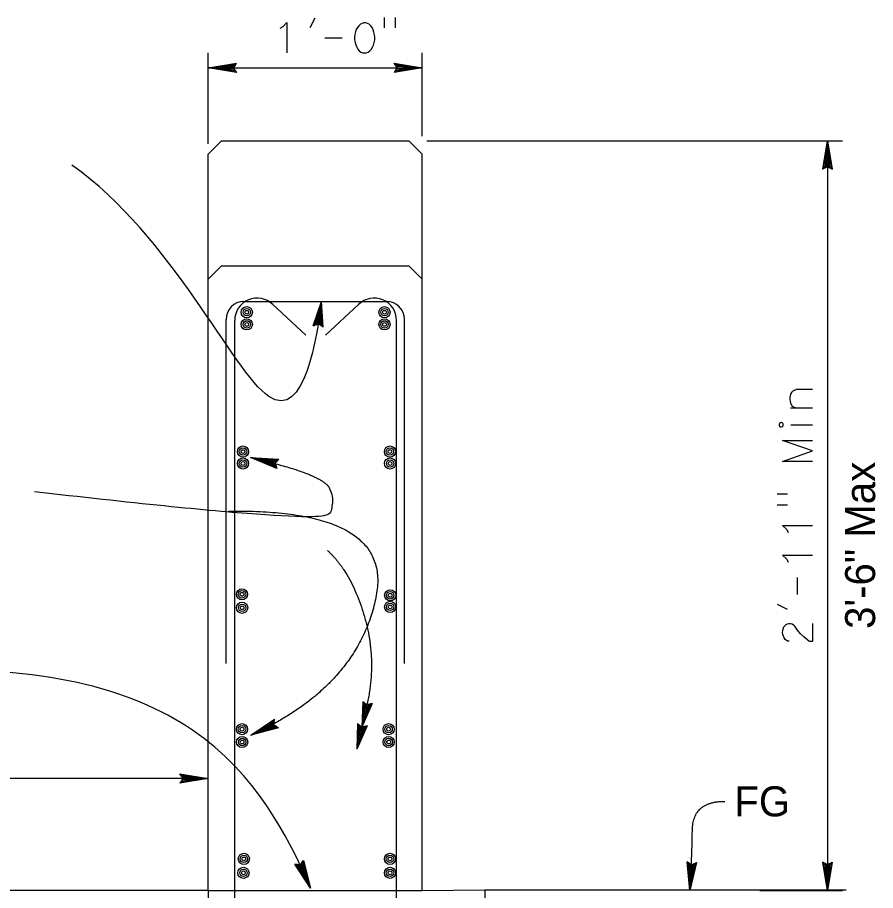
# Model space of a CAD drawing. Extents: x 0 to 2.83, y 0 to 1.83.
# Drawn here: x 1.6264 to 1.9604, y 0.8166 to 1.1564 of the extents above; entities that cross this region are included whole.
import ezdxf

# ---------------------------------------------------------------- set-up
doc = ezdxf.new("R2010")
doc.units = 0
for name, color, linetype in [('str_Concrete-A', 7, 'Continuous'), ('str_Dimensions-A', 7, 'Continuous'), ('str_Grades-A', 7, 'Continuous'), ('str_Reinforcement-A', 7, 'Continuous'), ('str_Reinforcement-K', 7, 'Continuous'), ('str_Text-A', 7, 'Continuous'), ('Working Level 1', 7, 'Continuous')]:
    doc.layers.add(name, color=color, linetype=linetype)

msp = doc.modelspace()

# ---------------------------------------------------------------- linework, layer by layer
at = {"layer": 'str_Concrete-A'}
for p, q in [((1.7006, 0.8167), (1.7006, 0.59455)), ((1.7006, 0.8167), (1.78393, 0.8167)), ((1.80824, 0.8167), (1.80824, 0.71948))]:
    msp.add_line(p, q, dxfattribs=at)
at = {"layer": 'str_Dimensions-A'}
for p, q in [((1.74024, 1.15246), (1.74218, 1.15633)), ((1.76923, 1.15237), (1.76923, 1.15642)), ((1.77347, 1.15237), (1.77347, 1.15642)), ((1.72959, 1.15274), (1.72847, 1.15219)), ((1.73121, 1.1544), (1.72959, 1.15274)), ((1.73121, 1.1544), (1.73121, 1.1427)), ((1.746, 1.1485), (1.7527, 1.1485)), ((1.7006, 1.10727), (1.7006, 1.1427)), ((1.78393, 1.11019), (1.78393, 1.1427)), ((1.7006, 1.13685), (1.71159, 1.13868)), ((1.71103, 1.13776), (1.71159, 1.13868)), ((1.77351, 1.13776), (1.77294, 1.13868)), ((1.77294, 1.13868), (1.78393, 1.13685)), ((1.7006, 1.13685), (1.71131, 1.13822)), ((1.71103, 1.13776), (1.7006, 1.13685)), ((1.71074, 1.13731), (1.7006, 1.13685)), ((1.7006, 1.13685), (1.78393, 1.13685)), ((1.71046, 1.13685), (1.7006, 1.13685)), ((1.71159, 1.13501), (1.7006, 1.13685)), ((1.7006, 1.13685), (1.71103, 1.13593)), ((1.71131, 1.13547), (1.7006, 1.13685)), ((1.7006, 1.13685), (1.71074, 1.13639)), ((1.71046, 1.13685), (1.71103, 1.13776)), ((1.71103, 1.13593), (1.71046, 1.13685)), ((1.71103, 1.13593), (1.71159, 1.13501)), ((1.78393, 1.13685), (1.77294, 1.13501)), ((1.77351, 1.13593), (1.77294, 1.13501)), ((1.77323, 1.13822), (1.78393, 1.13685)), ((1.78393, 1.13685), (1.77323, 1.13547)), ((1.78393, 1.13685), (1.77351, 1.13776)), ((1.77351, 1.13776), (1.77407, 1.13685)), ((1.77351, 1.13593), (1.78393, 1.13685)), ((1.77407, 1.13685), (1.77351, 1.13593)), ((1.78393, 1.13685), (1.77379, 1.1373)), ((1.77379, 1.13639), (1.78393, 1.13685)), ((1.77407, 1.13685), (1.78393, 1.13685)), ((1.78565, 1.10837), (1.94751, 1.10837)), ((1.93982, 1.09738), (1.94166, 1.10837)), ((1.94028, 1.09766), (1.94166, 1.10837)), ((1.94166, 1.10837), (1.94074, 1.09794)), ((1.94166, 1.10837), (1.9412, 1.09823)), ((1.94166, 1.10837), (1.94166, 0.8167)), ((1.94166, 1.09851), (1.94166, 1.10837)), ((1.94166, 1.10837), (1.94349, 1.09738)), ((1.94258, 1.09794), (1.94166, 1.10837)), ((1.94212, 1.09823), (1.94166, 1.10837)), ((1.94166, 1.10837), (1.94303, 1.09766)), ((1.94074, 1.09794), (1.93982, 1.09738)), ((1.94074, 1.09794), (1.94166, 1.09851)), ((1.94166, 1.09851), (1.94258, 1.09794)), ((1.94258, 1.09794), (1.94349, 1.09738)), ((1.74152, 1.03641), (1.74474, 1.04585)), ((1.74192, 1.03655), (1.7445, 1.04412)), ((1.74494, 1.03613), (1.7445, 1.04412)), ((1.74529, 1.03589), (1.74474, 1.04585)), ((1.74232, 1.03669), (1.74426, 1.04239)), ((1.74272, 1.03683), (1.74402, 1.04066)), ((1.74424, 1.03662), (1.74402, 1.04066)), ((1.74459, 1.03638), (1.74426, 1.04239)), ((1.74152, 1.03641), (1.74353, 1.03712)), ((1.74312, 1.03697), (1.74378, 1.03892)), ((1.74529, 1.03589), (1.74353, 1.03712)), ((1.7439, 1.03686), (1.74378, 1.03892)), ((1.93578, 1.01161), (1.92942, 1.01161)), ((1.92721, 1.00446), (1.93578, 1.00446)), ((1.92736, 0.99789), (1.93583, 0.99789)), ((1.72665, 0.98294), (1.71708, 0.9851)), ((1.72735, 0.98091), (1.71708, 0.9851)), ((1.71708, 0.9851), (1.72815, 0.98448)), ((1.7274, 0.98371), (1.71708, 0.9851)), ((1.71708, 0.9851), (1.727, 0.98193)), ((1.72718, 0.98142), (1.71708, 0.9851)), ((1.71708, 0.9851), (1.72683, 0.98243)), ((1.72703, 0.98332), (1.71708, 0.9851)), ((1.71708, 0.9851), (1.72778, 0.98409)), ((1.72665, 0.98294), (1.7274, 0.98371)), ((1.727, 0.98193), (1.72665, 0.98294)), ((1.7274, 0.98371), (1.72815, 0.98448)), ((1.727, 0.98193), (1.72735, 0.98091)), ((1.92613, 0.97087), (1.92208, 0.97087)), ((1.92613, 0.96663), (1.92208, 0.96663)), ((1.92411, 0.95875), (1.93581, 0.95875)), ((1.92411, 0.95875), (1.92577, 0.95714)), ((1.92577, 0.95714), (1.92631, 0.95602)), ((1.92411, 0.94716), (1.93581, 0.94716)), ((1.92411, 0.94716), (1.92577, 0.94554)), ((1.92577, 0.94554), (1.92631, 0.94443)), ((1.93, 0.93181), (1.93, 0.9385)), ((1.92604, 0.92605), (1.92217, 0.92798)), ((1.9359, 0.91364), (1.9359, 0.92055)), ((1.71722, 0.8771), (1.72644, 0.88327)), ((1.71722, 0.8771), (1.72637, 0.88274)), ((1.7263, 0.8822), (1.71722, 0.8771)), ((1.72623, 0.88167), (1.71722, 0.8771)), ((1.72616, 0.88114), (1.71722, 0.8771)), ((1.71722, 0.8771), (1.72661, 0.88084)), ((1.71722, 0.8771), (1.72705, 0.88054)), ((1.7275, 0.88024), (1.71722, 0.8771)), ((1.72616, 0.88114), (1.7263, 0.8822)), ((1.72705, 0.88054), (1.72616, 0.88114)), ((1.7263, 0.8822), (1.72644, 0.88327)), ((1.72705, 0.88054), (1.72794, 0.87994)), ((1.72794, 0.87994), (1.71722, 0.8771)), ((1.7006, 0.8261), (1.7006, 0.86612)), ((1.7006, 0.86027), (1.4506, 0.86027)), ((1.69018, 0.86118), (1.68961, 0.8621)), ((1.68961, 0.8621), (1.7006, 0.86027)), ((1.7006, 0.86027), (1.68961, 0.85843)), ((1.68989, 0.86164), (1.7006, 0.86027)), ((1.7006, 0.86027), (1.68989, 0.85889)), ((1.7006, 0.86027), (1.69018, 0.86118)), ((1.69018, 0.86118), (1.69074, 0.86027)), ((1.69018, 0.85935), (1.7006, 0.86027)), ((1.69074, 0.86027), (1.69018, 0.85935)), ((1.7006, 0.86027), (1.69046, 0.86073)), ((1.69046, 0.85981), (1.7006, 0.86027)), ((1.69074, 0.86027), (1.7006, 0.86027)), ((1.69018, 0.85935), (1.68961, 0.85843)), ((1.73541, 0.82676), (1.73435, 0.82692)), ((1.74036, 0.81754), (1.73435, 0.82692)), ((1.74036, 0.81754), (1.73488, 0.82684)), ((1.73541, 0.82676), (1.74036, 0.81754)), ((1.73648, 0.8266), (1.73541, 0.82676)), ((1.73595, 0.82668), (1.74036, 0.81754)), ((1.7371, 0.82748), (1.73648, 0.8266)), ((1.73648, 0.8266), (1.74036, 0.81754)), ((1.74036, 0.81754), (1.73679, 0.82704)), ((1.7371, 0.82748), (1.73772, 0.82836)), ((1.74036, 0.81754), (1.7371, 0.82748)), ((1.73741, 0.82792), (1.74036, 0.81754)), ((1.73772, 0.82836), (1.74036, 0.81754)), ((1.88786, 0.82716), (1.88699, 0.82779)), ((1.88804, 0.8167), (1.88699, 0.82779)), ((1.88804, 0.8167), (1.88743, 0.82748)), ((1.88786, 0.82716), (1.88804, 0.8167)), ((1.88874, 0.82653), (1.88786, 0.82716)), ((1.89065, 0.82753), (1.88804, 0.8167)), ((1.89017, 0.82728), (1.88804, 0.8167)), ((1.88804, 0.8167), (1.88969, 0.82703)), ((1.8883, 0.82685), (1.88804, 0.8167)), ((1.88804, 0.8167), (1.88922, 0.82678)), ((1.88874, 0.82653), (1.88804, 0.8167)), ((1.88969, 0.82703), (1.88874, 0.82653)), ((1.88969, 0.82703), (1.89065, 0.82753)), ((1.94074, 0.82713), (1.93982, 0.82769)), ((1.94166, 0.8167), (1.93982, 0.82769)), ((1.94166, 0.8167), (1.94028, 0.82741)), ((1.94074, 0.82713), (1.94166, 0.8167)), ((1.94166, 0.82656), (1.94074, 0.82713)), ((1.9412, 0.82685), (1.94166, 0.8167)), ((1.94349, 0.82769), (1.94166, 0.8167)), ((1.94303, 0.82741), (1.94166, 0.8167)), ((1.94166, 0.8167), (1.94257, 0.82713)), ((1.94257, 0.82713), (1.94166, 0.82656)), ((1.94166, 0.8167), (1.94212, 0.82685)), ((1.94166, 0.82656), (1.94166, 0.8167)), ((1.94257, 0.82713), (1.94349, 0.82769)), ((1.91535, 0.8167), (1.94751, 0.8167))]:
    msp.add_line(p, q, dxfattribs=at)
for points in [[(1.76145, 1.1426), (1.76219, 1.1427), (1.76283, 1.14297), (1.76347, 1.14343), (1.76403, 1.14399), (1.76449, 1.14481), (1.76495, 1.14564), (1.76522, 1.14666), (1.76541, 1.14767), (1.76541, 1.14868), (1.76532, 1.1497), (1.76513, 1.15071), (1.76476, 1.15163), (1.7644, 1.15246), (1.76384, 1.1532), (1.7632, 1.15375), (1.76255, 1.15412), (1.76191, 1.1543), (1.76117, 1.1543), (1.76053, 1.15412), (1.75988, 1.15375), (1.75924, 1.1532), (1.75868, 1.15255), (1.75822, 1.15172), (1.75795, 1.1508), (1.75767, 1.14979), (1.75758, 1.14878), (1.75758, 1.14767), (1.75776, 1.14666), (1.75804, 1.14574), (1.75841, 1.14481), (1.75887, 1.14408), (1.75942, 1.14343), (1.76007, 1.14297), (1.76071, 1.1427), (1.76145, 1.1426)], [(1.92933, 1.00446), (1.92887, 1.00454), (1.92841, 1.00479), (1.92804, 1.00512), (1.92767, 1.00562), (1.9274, 1.00629), (1.92721, 1.00695), (1.92712, 1.0077), (1.92712, 1.00845), (1.92721, 1.0092), (1.9274, 1.00986), (1.92776, 1.01044), (1.92804, 1.01094), (1.9285, 1.01127), (1.92896, 1.01152), (1.92942, 1.01161)], [(1.92446, 0.99789), (1.92436, 0.99826), (1.92409, 0.99853), (1.92372, 0.99872), (1.92335, 0.99862), (1.92298, 0.99844), (1.9228, 0.99807), (1.9228, 0.9977), (1.92298, 0.99734), (1.92335, 0.99715), (1.92372, 0.99706), (1.92409, 0.99724), (1.92436, 0.99752), (1.92446, 0.99789)], [(1.93581, 0.98365), (1.92411, 0.98365), (1.93581, 0.98778), (1.92411, 0.99183), (1.93581, 0.99183)], [(1.92669, 0.91364), (1.92614, 0.91373), (1.92558, 0.91401), (1.92512, 0.91437), (1.92475, 0.91493), (1.92448, 0.91557), (1.92429, 0.91631), (1.9242, 0.91705), (1.92429, 0.91778), (1.92438, 0.91852), (1.92466, 0.91926), (1.92512, 0.91981), (1.92558, 0.92018), (1.92604, 0.92045), (1.9266, 0.92055)], [(1.9266, 0.92055), (1.92724, 0.92055), (1.92788, 0.92036), (1.92844, 0.91999), (1.9289, 0.91953)], [(1.93406, 0.91401), (1.93258, 0.9152), (1.9312, 0.91658), (1.93, 0.91797), (1.9289, 0.91953)], [(1.93406, 0.91401), (1.93461, 0.91373), (1.93525, 0.91364), (1.9359, 0.91364)]]:
    msp.add_lwpolyline(points, dxfattribs=at)
for points, degree in [([(1.74474, 1.04585), (1.74297, 1.03302), (1.73352, 0.96562), (1.68673, 1.0713), (1.64752, 1.09899)], 3), ([(1.71708, 0.9851), (1.74575, 0.97863), (1.7502, 0.96729), (1.74504, 0.95892), (1.63301, 0.97179)], 2), ([(1.7085, 0.96428), (1.77315, 0.96526), (1.75852, 0.89573), (1.71722, 0.8771)], 2), ([(1.74707, 0.94896), (1.75641, 0.94034), (1.76636, 0.90631), (1.76237, 0.88884)], 2), ([(1.74036, 0.81754), (1.73589, 0.82797), (1.71409, 0.87976), (1.64879, 0.9021), (1.60482, 0.9021)], 3), ([(1.88804, 0.8167), (1.88892, 0.82907), (1.88923, 0.85133), (1.90164, 0.85133)], 2)]:
    msp.add_open_spline(points, degree=degree, dxfattribs=at)
at = {"layer": 'str_Grades-A'}
for p, q in [((1.7006, 0.8167), (1.4506, 0.8167)), ((1.80824, 0.81686), (1.94896, 0.81686))]:
    msp.add_line(p, q, dxfattribs=at)
at = {"layer": 'str_Reinforcement-A'}
for p, q in [((1.71449, 1.04585), (1.77005, 1.04585)), ((1.72574, 1.04468), (1.73858, 1.03273)), ((1.7591, 1.04468), (1.74626, 1.03273)), ((1.70754, 0.90502), (1.70754, 1.03891)), ((1.71092, 0.59455), (1.71092, 1.03854)), ((1.77392, 0.71006), (1.77392, 1.03854)), ((1.77699, 0.90502), (1.77699, 1.03891))]:
    msp.add_line(p, q, dxfattribs=at)
for centre, radius, start, end in [((1.7196, 1.03854), 0.00868, 45, 180), ((1.76524, 1.03854), 0.00868, 360, 135), ((1.71449, 1.03891), 0.00694, 90, 180), ((1.77005, 1.03891), 0.00694, 0, 90)]:
    msp.add_arc(centre, radius, start, end, dxfattribs=at)
at = {"layer": 'str_Reinforcement-K'}
for centre, radius in [((1.71562, 1.04171), 0.00217), ((1.76922, 1.04171), 0.00217), ((1.71562, 1.04171), 0.00145), ((1.71562, 1.04171), 0.000726), ((1.76922, 1.04171), 0.00145), ((1.76922, 1.04171), 0.000726), ((1.71562, 1.03696), 0.00217), ((1.71562, 1.03696), 0.00145), ((1.71562, 1.03696), 0.000726), ((1.76922, 1.03696), 0.00217), ((1.76922, 1.03696), 0.00145), ((1.76922, 1.03696), 0.000726), ((1.71414, 0.98748), 0.00217), ((1.71414, 0.98748), 0.00145), ((1.77134, 0.98748), 0.00217), ((1.77134, 0.98748), 0.00145), ((1.71414, 0.98748), 0.000726), ((1.77134, 0.98748), 0.000726), ((1.71414, 0.98283), 0.00217), ((1.71414, 0.98283), 0.00145), ((1.71414, 0.98283), 0.000726), ((1.77141, 0.98283), 0.00217), ((1.77141, 0.98283), 0.00145), ((1.77141, 0.98283), 0.000726), ((1.71375, 0.93192), 0.00217), ((1.71375, 0.93192), 0.00145), ((1.71375, 0.93192), 0.000726), ((1.77144, 0.93153), 0.00217), ((1.77144, 0.93153), 0.00145), ((1.77144, 0.93153), 0.000726), ((1.7138, 0.92667), 0.00217), ((1.7138, 0.92667), 0.00145), ((1.77143, 0.92702), 0.00217), ((1.77143, 0.92702), 0.00145), ((1.77143, 0.92702), 0.000726), ((1.7138, 0.92667), 0.000726), ((1.71377, 0.87942), 0.00217), ((1.71377, 0.87942), 0.00145), ((1.71377, 0.87942), 0.000726), ((1.77082, 0.87942), 0.00217), ((1.77082, 0.87942), 0.00145), ((1.77082, 0.87942), 0.000726), ((1.7138, 0.87443), 0.00217), ((1.7138, 0.87443), 0.00145), ((1.7138, 0.87443), 0.000726), ((1.77086, 0.87443), 0.00217), ((1.77086, 0.87443), 0.00145), ((1.77086, 0.87443), 0.000726), ((1.71447, 0.82894), 0.00217), ((1.71447, 0.82894), 0.00145), ((1.71447, 0.82894), 0.000726), ((1.77136, 0.82894), 0.00217), ((1.77136, 0.82894), 0.00145), ((1.77136, 0.82894), 0.000726), ((1.71432, 0.82351), 0.00217), ((1.71432, 0.82351), 0.00145), ((1.71432, 0.82351), 0.000726), ((1.77137, 0.82351), 0.00217), ((1.77137, 0.82351), 0.00145), ((1.77137, 0.82351), 0.000726)]:
    msp.add_circle(centre, radius, dxfattribs=at)
at = {"layer": 'str_Text-A'}
for p, q in [((1.76073, 0.89022), (1.7604, 0.88024)), ((1.76444, 0.88937), (1.7604, 0.88024)), ((1.76073, 0.89022), (1.76237, 0.88884)), ((1.76105, 0.88994), (1.76079, 0.88195)), ((1.76403, 0.88926), (1.76079, 0.88195)), ((1.76138, 0.88967), (1.76118, 0.88365)), ((1.76362, 0.88916), (1.76118, 0.88365)), ((1.7617, 0.8894), (1.76157, 0.88535)), ((1.76321, 0.88905), (1.76157, 0.88535)), ((1.76203, 0.88912), (1.76196, 0.88706)), ((1.7628, 0.88895), (1.76196, 0.88706)), ((1.76444, 0.88937), (1.76237, 0.88884)), ((1.75876, 0.88162), (1.75843, 0.87165)), ((1.76247, 0.88077), (1.75843, 0.87165)), ((1.75876, 0.88162), (1.7604, 0.88024)), ((1.75909, 0.88135), (1.75882, 0.87335)), ((1.76206, 0.88067), (1.75882, 0.87335)), ((1.75941, 0.88107), (1.75921, 0.87505)), ((1.76165, 0.88056), (1.75921, 0.87505)), ((1.75974, 0.8808), (1.7596, 0.87676)), ((1.76124, 0.88046), (1.7596, 0.87676)), ((1.76006, 0.88053), (1.75999, 0.87846)), ((1.76083, 0.88035), (1.75999, 0.87846)), ((1.76247, 0.88077), (1.7604, 0.88024))]:
    msp.add_line(p, q, dxfattribs=at)
at = {"layer": 'Working Level 1'}
for p, q in [((1.70581, 1.10837), (1.7006, 1.10316)), ((1.70581, 1.10837), (1.77873, 1.10837)), ((1.77873, 1.10837), (1.78393, 1.10316)), ((1.7006, 0.8167), (1.7006, 1.10316)), ((1.78393, 0.8167), (1.78393, 1.10316)), ((1.70581, 1.05976), (1.7006, 1.05455)), ((1.70581, 1.05976), (1.77873, 1.05976)), ((1.77873, 1.05976), (1.78393, 1.05455)), ((1.78393, 0.8167), (1.80824, 0.81686))]:
    msp.add_line(p, q, dxfattribs=at)

# ---------------------------------------------------------------- texts
at = {"layer": 'str_Text-A'}
msp.add_text('3\'-6" Max', height=0.0117, rotation=90, dxfattribs=at).set_placement((1.9602, 0.91844))
msp.add_text('FG', height=0.0117, dxfattribs=at).set_placement((1.9054, 0.84548))

doc.saveas('drawing.dxf')
